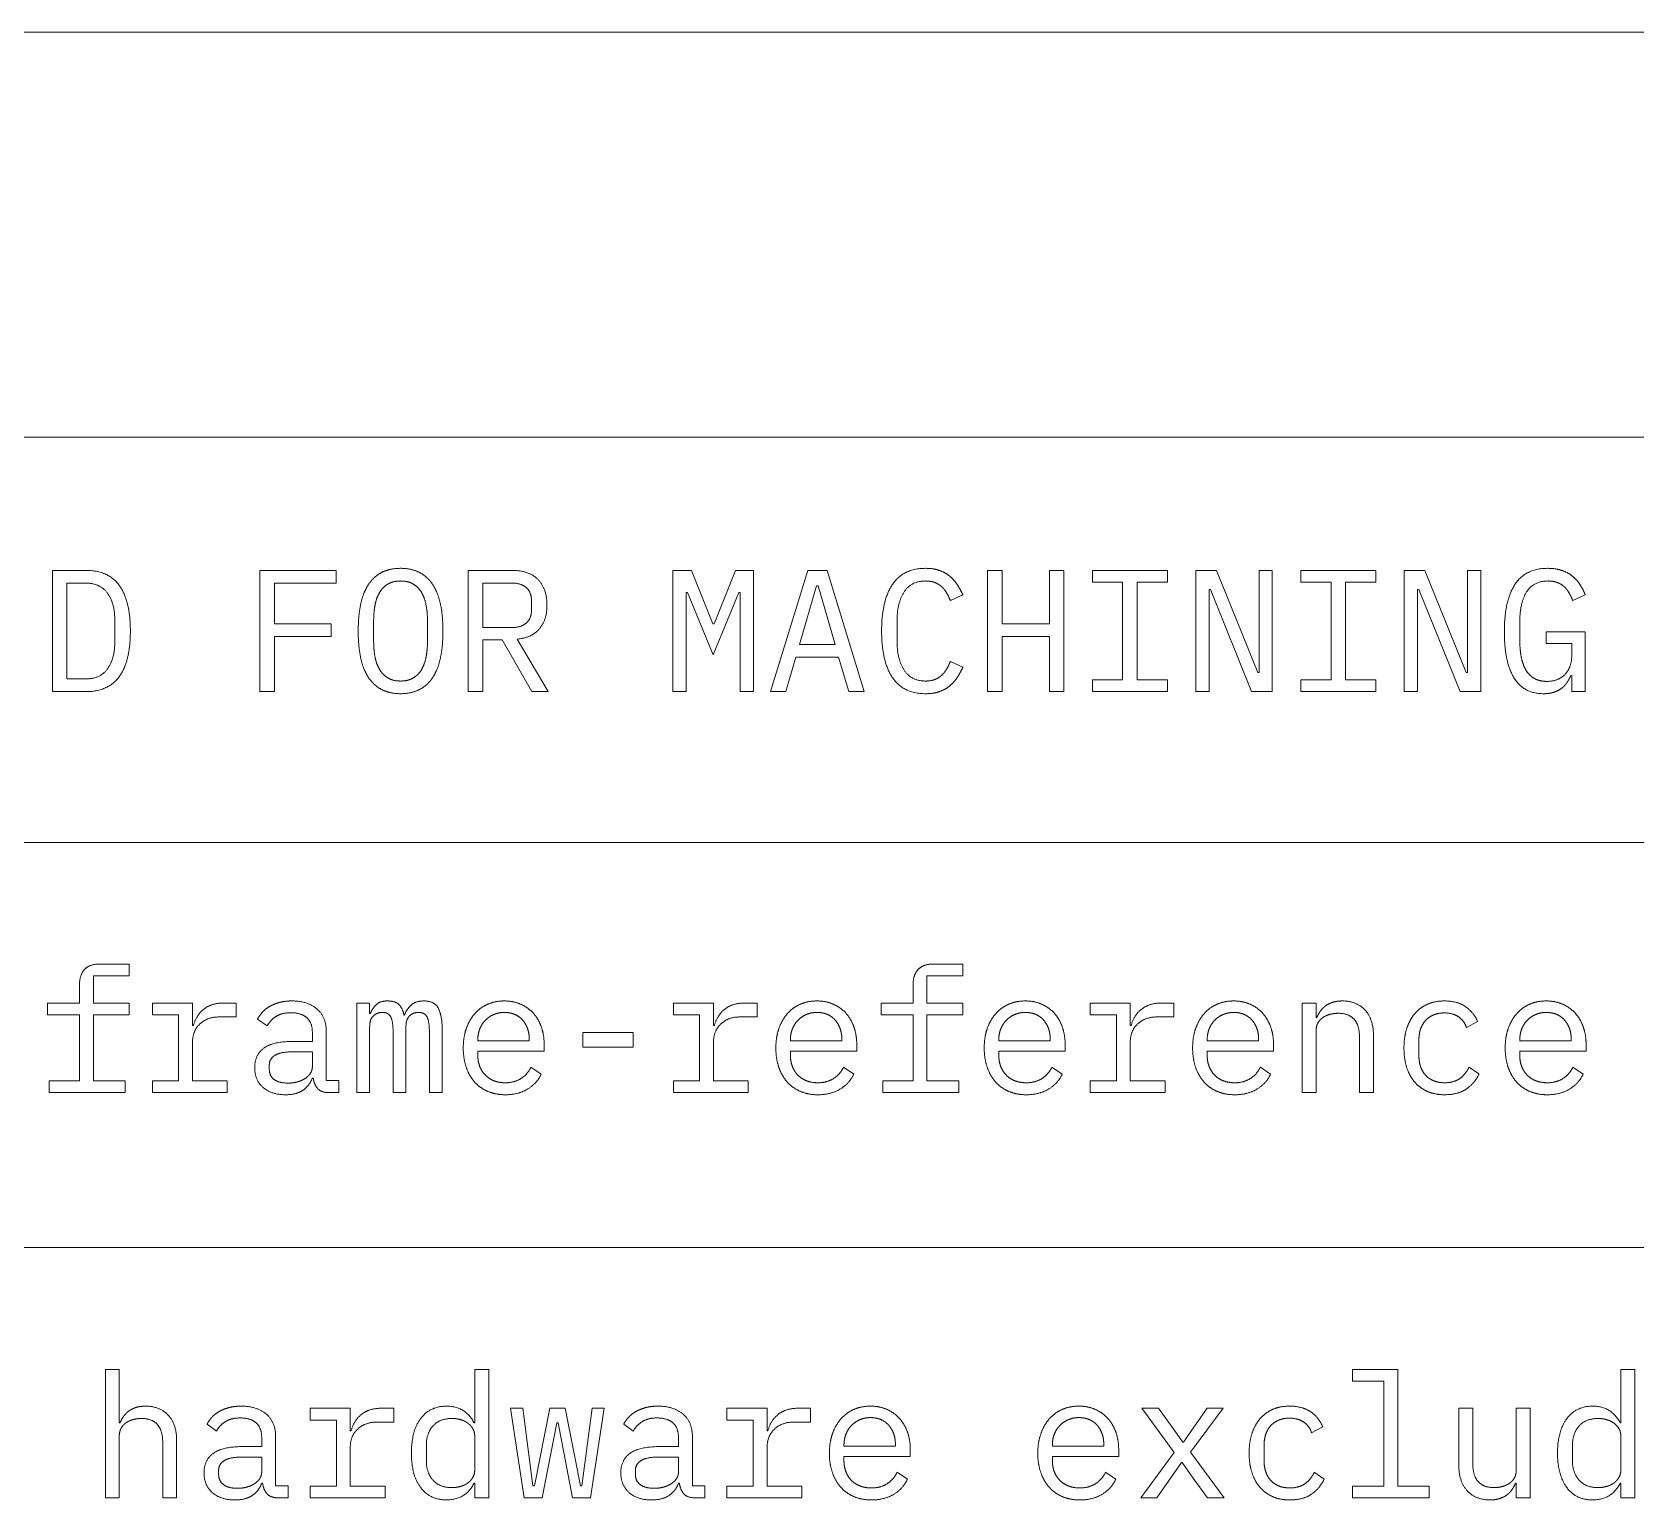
# Model space of a CAD drawing. Header units: millimetres. Extents: x 22 to 584, y 11 to 410.
# Drawn here: x 535.81 to 563.52, y 384.64 to 410 of the extents above; entities that cross this region are included whole.
import ezdxf

# ---------------------------------------------------------------- set-up
doc = ezdxf.new("R2010")
doc.units = ezdxf.units.MM
doc.layers.add('dims', color=7, linetype='Continuous', lineweight=5)

msp = doc.modelspace()

# ---------------------------------------------------------------- linework, layer by layer
at = {"layer": 'dims'}
for p, q in [((436.843, 410), (584, 410)), ((436.843, 403), (584, 403)), ((536.166, 400.7), (536.166, 398.606)), ((536.751, 400.7), (536.166, 400.7)), ((539.751, 400.7), (539.751, 398.606)), ((541.071, 400.7), (539.751, 400.7)), ((541.071, 400.481), (541.071, 400.7)), ((543.351, 400.7), (543.351, 398.606)), ((544.113, 400.7), (543.351, 400.7)), ((546.885, 400.7), (546.885, 398.606)), ((547.209, 400.7), (546.885, 400.7)), ((547.578, 399.776), (547.209, 400.7)), ((547.965, 400.7), (547.596, 399.776)), ((548.277, 400.7), (547.965, 400.7)), ((548.277, 398.606), (548.277, 400.7)), ((549.216, 400.7), (548.574, 398.606)), ((549.549, 400.7), (549.216, 400.7)), ((550.191, 398.606), (549.549, 400.7)), ((552.321, 400.7), (552.321, 398.606)), ((552.573, 400.7), (552.321, 400.7)), ((552.573, 399.776), (552.573, 400.7)), ((553.389, 400.7), (553.389, 399.776)), ((553.641, 400.7), (553.389, 400.7)), ((553.641, 398.606), (553.641, 400.7)), ((554.133, 400.7), (554.133, 400.499)), ((555.429, 400.7), (554.133, 400.7)), ((555.429, 400.499), (555.429, 400.7)), ((555.921, 400.7), (555.921, 398.606)), ((556.278, 400.7), (555.921, 400.7)), ((556.992, 398.936), (556.278, 400.7)), ((557.013, 400.7), (557.013, 398.936)), ((557.241, 400.7), (557.013, 400.7)), ((557.241, 398.606), (557.241, 400.7)), ((557.733, 400.7), (557.733, 400.499)), ((559.029, 400.7), (557.733, 400.7)), ((559.029, 400.499), (559.029, 400.7)), ((559.521, 400.7), (559.521, 398.606)), ((559.878, 400.7), (559.521, 400.7)), ((560.592, 398.936), (559.878, 400.7)), ((560.613, 400.7), (560.613, 398.936)), ((560.841, 400.7), (560.613, 400.7)), ((560.841, 398.606), (560.841, 400.7)), ((536.418, 400.481), (536.739, 400.481)), ((536.418, 398.825), (536.418, 400.481)), ((540.003, 400.481), (541.071, 400.481)), ((540.003, 399.776), (540.003, 400.481)), ((543.603, 400.481), (544.107, 400.481)), ((543.603, 399.713), (543.603, 400.481)), ((549.072, 399.422), (549.366, 400.433)), ((549.366, 400.433), (549.393, 400.433)), ((549.393, 400.433), (549.687, 399.422)), ((554.133, 400.499), (554.655, 400.499)), ((554.655, 400.499), (554.655, 398.807)), ((554.907, 400.499), (555.429, 400.499)), ((554.907, 398.807), (554.907, 400.499)), ((556.149, 400.37), (556.17, 400.37)), ((556.149, 398.606), (556.149, 400.37)), ((556.17, 400.37), (556.884, 398.606)), ((557.733, 400.499), (558.255, 400.499)), ((558.255, 400.499), (558.255, 398.807)), ((558.507, 400.499), (559.029, 400.499)), ((558.507, 398.807), (558.507, 400.499)), ((559.749, 400.37), (559.77, 400.37)), ((559.749, 398.606), (559.749, 400.37)), ((559.77, 400.37), (560.484, 398.606)), ((544.443, 400.175), (544.443, 400.019)), ((547.116, 400.319), (547.14, 400.319)), ((547.116, 399.656), (547.116, 400.319)), ((547.14, 400.319), (547.581, 399.242)), ((547.581, 399.242), (548.022, 400.319)), ((548.022, 400.319), (548.046, 400.319)), ((548.046, 400.319), (548.046, 399.656)), ((551.679, 400.178), (551.895, 400.277)), ((562.431, 400.178), (562.647, 400.277)), ((541.716, 399.482), (541.716, 399.824)), ((542.646, 399.824), (542.646, 399.482)), ((550.758, 399.482), (550.758, 399.824)), ((561.516, 399.5), (561.516, 399.824)), ((537.246, 399.815), (537.246, 399.491)), ((540.981, 399.776), (540.003, 399.776)), ((540.003, 399.557), (540.981, 399.557)), ((540.003, 398.606), (540.003, 399.557)), ((540.981, 399.557), (540.981, 399.776)), ((544.107, 399.713), (543.603, 399.713)), ((547.116, 398.606), (547.116, 399.656)), ((547.596, 399.776), (547.578, 399.776)), ((548.046, 399.656), (548.046, 398.606)), ((553.389, 399.776), (552.573, 399.776)), ((552.573, 399.557), (553.389, 399.557)), ((552.573, 398.606), (552.573, 399.557)), ((553.389, 399.557), (553.389, 398.606)), ((561.972, 399.641), (561.972, 399.44)), ((562.647, 399.641), (561.972, 399.641)), ((562.647, 398.606), (562.647, 399.641)), ((543.603, 398.606), (543.603, 399.5)), ((543.603, 399.5), (543.936, 399.5)), ((543.936, 399.5), (544.446, 398.606)), ((544.728, 398.606), (544.194, 399.512)), ((549.687, 399.422), (549.072, 399.422)), ((561.972, 399.44), (562.413, 399.44)), ((562.413, 399.44), (562.413, 399.224)), ((548.835, 398.606), (549.012, 399.203)), ((549.012, 399.203), (549.747, 399.203)), ((549.747, 399.203), (549.924, 398.606)), ((551.895, 399.029), (551.679, 399.128)), ((536.739, 398.825), (536.418, 398.825)), ((554.133, 398.807), (554.133, 398.606)), ((554.655, 398.807), (554.133, 398.807)), ((555.429, 398.807), (554.907, 398.807)), ((555.429, 398.606), (555.429, 398.807)), ((557.013, 398.936), (556.992, 398.936)), ((557.733, 398.807), (557.733, 398.606)), ((558.255, 398.807), (557.733, 398.807)), ((559.029, 398.807), (558.507, 398.807)), ((559.029, 398.606), (559.029, 398.807)), ((560.613, 398.936), (560.592, 398.936)), ((562.398, 398.885), (562.413, 398.885)), ((562.413, 398.885), (562.413, 398.606)), ((536.166, 398.606), (536.751, 398.606)), ((539.751, 398.606), (540.003, 398.606)), ((543.351, 398.606), (543.603, 398.606)), ((544.446, 398.606), (544.728, 398.606)), ((546.885, 398.606), (547.116, 398.606)), ((548.046, 398.606), (548.277, 398.606)), ((548.574, 398.606), (548.835, 398.606)), ((549.924, 398.606), (550.191, 398.606)), ((552.321, 398.606), (552.573, 398.606)), ((553.389, 398.606), (553.641, 398.606)), ((554.133, 398.606), (555.429, 398.606)), ((555.921, 398.606), (556.149, 398.606)), ((556.884, 398.606), (557.241, 398.606)), ((557.733, 398.606), (559.029, 398.606)), ((559.521, 398.606), (559.749, 398.606)), ((560.484, 398.606), (560.841, 398.606)), ((562.413, 398.606), (562.647, 398.606)), ((436.843, 396), (584, 396)), ((537.495, 393.898), (536.976, 393.898)), ((537.495, 393.694), (537.495, 393.898)), ((551.895, 393.898), (551.376, 393.898)), ((551.895, 393.694), (551.895, 393.898)), ((536.634, 393.544), (536.634, 393.226)), ((536.874, 393.694), (537.495, 393.694)), ((536.874, 393.226), (536.874, 393.694)), ((551.034, 393.544), (551.034, 393.226)), ((551.274, 393.694), (551.895, 393.694)), ((551.274, 393.226), (551.274, 393.694)), ((536.082, 393.226), (536.082, 393.022)), ((536.634, 393.226), (536.082, 393.226)), ((537.495, 393.226), (536.874, 393.226)), ((537.495, 393.022), (537.495, 393.226)), ((537.894, 393.226), (537.894, 393.022)), ((538.587, 393.226), (537.894, 393.226)), ((538.587, 392.836), (538.587, 393.226)), ((539.34, 393.226), (539.124, 393.226)), ((539.34, 392.986), (539.34, 393.226)), ((541.425, 393.226), (541.425, 391.678)), ((541.647, 393.226), (541.425, 393.226)), ((541.647, 393.046), (541.647, 393.226)), ((546.894, 393.226), (546.894, 393.022)), ((547.587, 393.226), (546.894, 393.226)), ((547.587, 392.836), (547.587, 393.226)), ((548.34, 393.226), (548.124, 393.226)), ((548.34, 392.986), (548.34, 393.226)), ((550.482, 393.226), (550.482, 393.022)), ((551.034, 393.226), (550.482, 393.226)), ((551.895, 393.226), (551.274, 393.226)), ((551.895, 393.022), (551.895, 393.226)), ((554.094, 393.226), (554.094, 393.022)), ((554.787, 393.226), (554.094, 393.226)), ((554.787, 392.836), (554.787, 393.226)), ((555.54, 393.226), (555.324, 393.226)), ((555.54, 392.986), (555.54, 393.226)), ((557.757, 393.226), (557.757, 391.678)), ((557.997, 393.226), (557.757, 393.226)), ((557.997, 392.974), (557.997, 393.226)), ((536.082, 393.022), (536.634, 393.022)), ((536.634, 393.022), (536.634, 391.882)), ((536.874, 393.022), (537.495, 393.022)), ((536.874, 391.882), (536.874, 393.022)), ((537.894, 393.022), (538.347, 393.022)), ((538.347, 393.022), (538.347, 391.882)), ((539.049, 392.986), (539.34, 392.986)), ((539.712, 392.95), (539.874, 392.83)), ((541.659, 393.046), (541.647, 393.046)), ((542.247, 393.019), (542.238, 393.019)), ((546.894, 393.022), (547.347, 393.022)), ((547.347, 393.022), (547.347, 391.882)), ((548.049, 392.986), (548.34, 392.986)), ((550.482, 393.022), (551.034, 393.022)), ((551.034, 393.022), (551.034, 391.882)), ((551.274, 393.022), (551.895, 393.022)), ((551.274, 391.882), (551.274, 393.022)), ((554.094, 393.022), (554.547, 393.022)), ((554.547, 393.022), (554.547, 391.882)), ((555.249, 392.986), (555.54, 392.986)), ((558.009, 392.974), (557.997, 392.974)), ((560.595, 392.803), (560.787, 392.905)), ((538.602, 392.836), (538.587, 392.836)), ((540.657, 392.716), (540.657, 392.563)), ((540.897, 391.888), (540.897, 392.74)), ((541.647, 391.678), (541.647, 392.815)), ((542.052, 392.713), (542.052, 391.678)), ((542.274, 391.678), (542.274, 392.815)), ((542.679, 392.713), (542.679, 391.678)), ((542.901, 391.678), (542.901, 392.752)), ((545.328, 392.716), (545.328, 392.464)), ((546.198, 392.716), (545.328, 392.716)), ((546.198, 392.464), (546.198, 392.716)), ((547.602, 392.836), (547.587, 392.836)), ((554.802, 392.836), (554.787, 392.836)), ((557.997, 391.678), (557.997, 392.752)), ((558.747, 392.629), (558.747, 391.678)), ((558.987, 391.678), (558.987, 392.671)), ((538.587, 391.882), (538.587, 392.551)), ((540.657, 392.563), (540.327, 392.563)), ((540.327, 392.383), (540.657, 392.383)), ((540.657, 392.383), (540.657, 392.128)), ((543.516, 392.572), (543.516, 392.593)), ((544.404, 392.572), (543.516, 392.572)), ((543.516, 392.392), (544.662, 392.392)), ((543.516, 392.32), (543.516, 392.392)), ((544.404, 392.605), (544.404, 392.572)), ((544.662, 392.392), (544.662, 392.506)), ((545.328, 392.464), (546.198, 392.464)), ((547.587, 391.882), (547.587, 392.551)), ((548.916, 392.572), (548.916, 392.593)), ((549.804, 392.572), (548.916, 392.572)), ((548.916, 392.392), (550.062, 392.392)), ((548.916, 392.32), (548.916, 392.392)), ((549.804, 392.605), (549.804, 392.572)), ((550.062, 392.392), (550.062, 392.506)), ((552.516, 392.572), (552.516, 392.593)), ((553.404, 392.572), (552.516, 392.572)), ((552.516, 392.392), (553.662, 392.392)), ((552.516, 392.32), (552.516, 392.392)), ((553.404, 392.605), (553.404, 392.572)), ((553.662, 392.392), (553.662, 392.506)), ((554.787, 391.882), (554.787, 392.551)), ((556.116, 392.572), (556.116, 392.593)), ((557.004, 392.572), (556.116, 392.572)), ((556.116, 392.392), (557.262, 392.392)), ((556.116, 392.32), (556.116, 392.392)), ((557.004, 392.605), (557.004, 392.572)), ((557.262, 392.392), (557.262, 392.506)), ((559.773, 392.32), (559.773, 392.584)), ((561.516, 392.572), (561.516, 392.593)), ((562.404, 392.572), (561.516, 392.572)), ((561.516, 392.392), (562.662, 392.392)), ((561.516, 392.32), (561.516, 392.392)), ((562.404, 392.605), (562.404, 392.572)), ((562.662, 392.392), (562.662, 392.506)), ((539.913, 392.086), (539.913, 392.149)), ((544.611, 391.999), (544.434, 392.119)), ((550.011, 391.999), (549.834, 392.119)), ((553.611, 391.999), (553.434, 392.119)), ((557.211, 391.999), (557.034, 392.119)), ((560.811, 392.002), (560.64, 392.119)), ((562.611, 391.999), (562.434, 392.119)), ((536.112, 391.882), (536.112, 391.678)), ((536.634, 391.882), (536.112, 391.882)), ((537.426, 391.882), (536.874, 391.882)), ((537.426, 391.678), (537.426, 391.882)), ((537.894, 391.882), (537.894, 391.678)), ((538.347, 391.882), (537.894, 391.882)), ((539.187, 391.882), (538.587, 391.882)), ((539.187, 391.678), (539.187, 391.882)), ((540.657, 391.93), (540.672, 391.93)), ((541.113, 391.888), (540.897, 391.888)), ((541.113, 391.678), (541.113, 391.888)), ((546.894, 391.882), (546.894, 391.678)), ((547.347, 391.882), (546.894, 391.882)), ((548.187, 391.882), (547.587, 391.882)), ((548.187, 391.678), (548.187, 391.882)), ((550.512, 391.882), (550.512, 391.678)), ((551.034, 391.882), (550.512, 391.882)), ((551.826, 391.882), (551.274, 391.882)), ((551.826, 391.678), (551.826, 391.882)), ((554.094, 391.882), (554.094, 391.678)), ((554.547, 391.882), (554.094, 391.882)), ((555.387, 391.882), (554.787, 391.882)), ((555.387, 391.678), (555.387, 391.882)), ((536.112, 391.678), (537.426, 391.678)), ((537.894, 391.678), (539.187, 391.678)), ((540.948, 391.678), (541.113, 391.678)), ((541.425, 391.678), (541.647, 391.678)), ((542.052, 391.678), (542.274, 391.678)), ((542.679, 391.678), (542.901, 391.678)), ((546.894, 391.678), (548.187, 391.678)), ((550.512, 391.678), (551.826, 391.678)), ((554.094, 391.678), (555.387, 391.678)), ((557.757, 391.678), (557.997, 391.678)), ((558.747, 391.678), (558.987, 391.678)), ((436.843, 389), (584, 389)), ((537.082, 386.898), (537.082, 384.678)), ((537.322, 386.898), (537.082, 386.898)), ((537.322, 385.974), (537.322, 386.898)), ((543.463, 386.898), (543.463, 385.974)), ((543.703, 386.898), (543.463, 386.898)), ((543.703, 384.678), (543.703, 386.898)), ((558.628, 386.898), (558.628, 386.694)), ((559.408, 386.898), (558.628, 386.898)), ((559.408, 384.882), (559.408, 386.898)), ((563.263, 386.898), (563.263, 385.974)), ((563.503, 386.898), (563.263, 386.898)), ((563.503, 384.678), (563.503, 386.898)), ((558.628, 386.694), (559.168, 386.694)), ((559.168, 386.694), (559.168, 384.882)), ((537.334, 385.974), (537.322, 385.974)), ((540.619, 386.226), (540.619, 386.022)), ((541.312, 386.226), (540.619, 386.226)), ((540.619, 386.022), (541.072, 386.022)), ((541.072, 386.022), (541.072, 384.882)), ((541.312, 385.836), (541.312, 386.226)), ((541.774, 385.986), (542.065, 385.986)), ((542.065, 386.226), (541.849, 386.226)), ((542.065, 385.986), (542.065, 386.226)), ((543.463, 385.974), (543.451, 385.974)), ((544.078, 386.226), (544.315, 384.678)), ((544.291, 386.226), (544.078, 386.226)), ((544.468, 384.888), (544.291, 386.226)), ((544.759, 386.226), (544.495, 384.888)), ((544.627, 384.678), (544.879, 385.974)), ((545.023, 386.226), (544.759, 386.226)), ((544.879, 385.974), (544.903, 385.974)), ((544.903, 385.974), (545.149, 384.678)), ((545.287, 384.888), (545.023, 386.226)), ((545.491, 386.226), (545.314, 384.888)), ((545.461, 384.678), (545.698, 386.226)), ((545.698, 386.226), (545.491, 386.226)), ((547.819, 386.226), (547.819, 386.022)), ((548.512, 386.226), (547.819, 386.226)), ((547.819, 386.022), (548.272, 386.022)), ((548.272, 386.022), (548.272, 384.882)), ((548.512, 385.836), (548.512, 386.226)), ((548.974, 385.986), (549.265, 385.986)), ((549.265, 386.226), (549.049, 386.226)), ((549.265, 385.986), (549.265, 386.226)), ((554.986, 386.226), (555.547, 385.464)), ((555.274, 386.226), (554.986, 386.226)), ((555.508, 385.899), (555.274, 386.226)), ((555.826, 385.467), (556.393, 386.226)), ((556.117, 386.226), (555.886, 385.899)), ((556.393, 386.226), (556.117, 386.226)), ((560.464, 386.226), (560.464, 385.233)), ((560.704, 386.226), (560.464, 386.226)), ((560.704, 385.275), (560.704, 386.226)), ((561.454, 386.226), (561.454, 385.152)), ((561.694, 386.226), (561.454, 386.226)), ((561.694, 384.678), (561.694, 386.226)), ((563.263, 385.974), (563.251, 385.974)), ((537.322, 384.678), (537.322, 385.752)), ((538.837, 385.95), (538.999, 385.83)), ((539.782, 385.716), (539.782, 385.563)), ((540.022, 384.888), (540.022, 385.74)), ((541.327, 385.836), (541.312, 385.836)), ((543.463, 385.731), (543.463, 385.173)), ((546.037, 385.95), (546.199, 385.83)), ((546.982, 385.716), (546.982, 385.563)), ((547.222, 384.888), (547.222, 385.74)), ((548.527, 385.836), (548.512, 385.836)), ((555.694, 385.641), (555.508, 385.899)), ((555.886, 385.899), (555.706, 385.641)), ((557.92, 385.803), (558.112, 385.905)), ((563.263, 385.731), (563.263, 385.173)), ((538.072, 385.629), (538.072, 384.678)), ((538.312, 384.678), (538.312, 385.671)), ((539.782, 385.563), (539.452, 385.563)), ((541.312, 384.882), (541.312, 385.551)), ((542.626, 385.32), (542.626, 385.584)), ((546.982, 385.563), (546.652, 385.563)), ((548.512, 384.882), (548.512, 385.551)), ((549.841, 385.572), (549.841, 385.593)), ((550.729, 385.572), (549.841, 385.572)), ((550.729, 385.605), (550.729, 385.572)), ((550.987, 385.392), (550.987, 385.506)), ((553.441, 385.572), (553.441, 385.593)), ((554.329, 385.572), (553.441, 385.572)), ((554.329, 385.605), (554.329, 385.572)), ((554.587, 385.392), (554.587, 385.506)), ((555.547, 385.464), (554.971, 384.678)), ((555.706, 385.641), (555.694, 385.641)), ((556.408, 384.678), (555.826, 385.467)), ((557.098, 385.32), (557.098, 385.584)), ((562.426, 385.32), (562.426, 385.584)), ((539.038, 385.086), (539.038, 385.149)), ((539.452, 385.383), (539.782, 385.383)), ((539.782, 385.383), (539.782, 385.128)), ((546.238, 385.086), (546.238, 385.149)), ((546.652, 385.383), (546.982, 385.383)), ((546.982, 385.383), (546.982, 385.128)), ((549.841, 385.392), (550.987, 385.392)), ((549.841, 385.32), (549.841, 385.392)), ((553.441, 385.392), (554.587, 385.392)), ((553.441, 385.32), (553.441, 385.392)), ((555.499, 385.041), (555.67, 385.287)), ((555.67, 385.287), (555.682, 385.287)), ((555.682, 385.287), (555.859, 385.041)), ((539.782, 384.93), (539.797, 384.93)), ((540.238, 384.888), (540.022, 384.888)), ((540.238, 384.678), (540.238, 384.888)), ((540.619, 384.882), (540.619, 384.678)), ((541.072, 384.882), (540.619, 384.882)), ((541.912, 384.882), (541.312, 384.882)), ((541.912, 384.678), (541.912, 384.882)), ((543.451, 384.93), (543.463, 384.93)), ((543.463, 384.93), (543.463, 384.678)), ((544.495, 384.888), (544.468, 384.888)), ((545.314, 384.888), (545.287, 384.888)), ((546.982, 384.93), (546.997, 384.93)), ((547.438, 384.888), (547.222, 384.888)), ((547.438, 384.678), (547.438, 384.888)), ((547.819, 384.882), (547.819, 384.678)), ((548.272, 384.882), (547.819, 384.882)), ((549.112, 384.882), (548.512, 384.882)), ((549.112, 384.678), (549.112, 384.882)), ((550.936, 384.999), (550.759, 385.119)), ((554.536, 384.999), (554.359, 385.119)), ((555.247, 384.678), (555.499, 385.041)), ((555.859, 385.041), (556.12, 384.678)), ((558.136, 385.002), (557.965, 385.119)), ((558.628, 384.882), (558.628, 384.678)), ((559.168, 384.882), (558.628, 384.882)), ((559.948, 384.882), (559.408, 384.882)), ((559.948, 384.678), (559.948, 384.882)), ((561.442, 384.93), (561.454, 384.93)), ((561.454, 384.93), (561.454, 384.678)), ((563.251, 384.93), (563.263, 384.93)), ((563.263, 384.93), (563.263, 384.678)), ((537.082, 384.678), (537.322, 384.678)), ((538.072, 384.678), (538.312, 384.678)), ((540.073, 384.678), (540.238, 384.678)), ((540.619, 384.678), (541.912, 384.678)), ((543.463, 384.678), (543.703, 384.678)), ((544.315, 384.678), (544.627, 384.678)), ((545.149, 384.678), (545.461, 384.678)), ((547.273, 384.678), (547.438, 384.678)), ((547.819, 384.678), (549.112, 384.678)), ((554.971, 384.678), (555.247, 384.678)), ((556.12, 384.678), (556.408, 384.678)), ((558.628, 384.678), (559.948, 384.678)), ((561.454, 384.678), (561.694, 384.678)), ((563.263, 384.678), (563.503, 384.678))]:
    msp.add_line(p, q, dxfattribs=at)
for points in [[(536.751, 400.7), (537.135, 400.7), (537.324, 400.436)], [(541.623, 400.451), (541.713, 400.589), (541.851, 400.663)], [(541.851, 400.663), (541.989, 400.736), (542.181, 400.736)], [(542.181, 400.736), (542.373, 400.736), (542.511, 400.663)], [(542.511, 400.663), (542.649, 400.589), (542.739, 400.451)], [(544.113, 400.7), (544.404, 400.7), (544.557, 400.541)], [(550.678, 400.457), (550.866, 400.736), (551.25, 400.736)], [(551.25, 400.736), (551.394, 400.736), (551.499, 400.697)], [(551.499, 400.697), (551.604, 400.658), (551.679, 400.592)], [(561.432, 400.457), (561.615, 400.736), (561.996, 400.736)], [(561.996, 400.736), (562.143, 400.736), (562.251, 400.697)], [(562.251, 400.697), (562.359, 400.658), (562.435, 400.592)], [(537.118, 400.307), (536.991, 400.481), (536.739, 400.481)], [(537.324, 400.436), (537.513, 400.172), (537.513, 399.653)], [(541.491, 400.111), (541.533, 400.313), (541.623, 400.451)], [(541.968, 400.468), (541.881, 400.418), (541.824, 400.328)], [(542.181, 400.517), (542.055, 400.517), (541.968, 400.468)], [(542.394, 400.468), (542.307, 400.517), (542.181, 400.517)], [(542.538, 400.328), (542.481, 400.418), (542.394, 400.468)], [(542.739, 400.451), (542.829, 400.313), (542.871, 400.111)], [(544.354, 400.401), (544.266, 400.481), (544.107, 400.481)], [(544.443, 400.175), (544.443, 400.322), (544.354, 400.401)], [(544.557, 400.541), (544.71, 400.382), (544.71, 400.097)], [(550.491, 399.653), (550.491, 400.178), (550.678, 400.457)], [(551.25, 400.517), (551.001, 400.517), (550.879, 400.328)], [(551.413, 400.49), (551.346, 400.517), (551.25, 400.517)], [(551.53, 400.417), (551.481, 400.463), (551.413, 400.49)], [(551.616, 400.309), (551.58, 400.37), (551.53, 400.417)], [(551.679, 400.592), (551.754, 400.526), (551.805, 400.444)], [(551.805, 400.444), (551.856, 400.361), (551.895, 400.277)], [(561.249, 399.638), (561.249, 400.178), (561.432, 400.457)], [(562.005, 400.517), (561.753, 400.517), (561.634, 400.328)], [(562.167, 400.49), (562.098, 400.517), (562.005, 400.517)], [(562.285, 400.417), (562.236, 400.463), (562.167, 400.49)], [(562.369, 400.309), (562.335, 400.37), (562.285, 400.417)], [(562.435, 400.592), (562.512, 400.526), (562.563, 400.444)], [(562.563, 400.444), (562.614, 400.361), (562.647, 400.277)], [(537.246, 399.815), (537.246, 400.133), (537.118, 400.307)], [(541.449, 399.653), (541.449, 399.908), (541.491, 400.111)], [(541.741, 400.109), (541.716, 399.98), (541.716, 399.824)], [(541.824, 400.328), (541.767, 400.238), (541.741, 400.109)], [(542.62, 400.109), (542.595, 400.238), (542.538, 400.328)], [(542.646, 399.824), (542.646, 399.98), (542.62, 400.109)], [(542.871, 400.111), (542.913, 399.908), (542.913, 399.653)], [(544.71, 400.097), (544.71, 399.842), (544.578, 399.689)], [(550.879, 400.328), (550.758, 400.139), (550.758, 399.824)], [(551.679, 400.178), (551.652, 400.247), (551.616, 400.309)], [(561.634, 400.328), (561.516, 400.139), (561.516, 399.824)], [(562.431, 400.178), (562.404, 400.247), (562.369, 400.309)], [(544.354, 399.793), (544.443, 399.872), (544.443, 400.019)], [(537.513, 399.653), (537.513, 399.134), (537.324, 398.87)], [(541.491, 399.194), (541.449, 399.395), (541.449, 399.653)], [(542.913, 399.653), (542.913, 399.395), (542.871, 399.194)], [(544.107, 399.713), (544.266, 399.713), (544.354, 399.793)], [(544.578, 399.689), (544.446, 399.536), (544.194, 399.512)], [(550.678, 398.849), (550.491, 399.128), (550.491, 399.653)], [(561.415, 398.846), (561.249, 399.122), (561.249, 399.638)], [(537.118, 398.999), (537.246, 399.173), (537.246, 399.491)], [(541.716, 399.482), (541.716, 399.323), (541.741, 399.196)], [(542.62, 399.196), (542.646, 399.323), (542.646, 399.482)], [(550.758, 399.482), (550.758, 399.167), (550.879, 398.978)], [(561.516, 399.5), (561.516, 399.341), (561.54, 399.211)], [(536.739, 398.825), (536.991, 398.825), (537.118, 398.999)], [(541.623, 398.855), (541.533, 398.993), (541.491, 399.194)], [(541.741, 399.196), (541.767, 399.068), (541.824, 398.978)], [(542.538, 398.978), (542.595, 399.068), (542.62, 399.196)], [(542.871, 399.194), (542.829, 398.993), (542.739, 398.855)], [(551.53, 398.89), (551.58, 398.936), (551.616, 398.998)], [(551.616, 398.998), (551.652, 399.059), (551.679, 399.128)], [(551.895, 399.029), (551.856, 398.942), (551.805, 398.861)], [(561.54, 399.211), (561.564, 399.08), (561.619, 398.984)], [(562.299, 398.906), (562.413, 399.029), (562.413, 399.224)], [(537.324, 398.87), (537.135, 398.606), (536.751, 398.606)], [(541.851, 398.644), (541.713, 398.717), (541.623, 398.855)], [(541.824, 398.978), (541.881, 398.888), (541.968, 398.839)], [(541.968, 398.839), (542.055, 398.789), (542.181, 398.789)], [(542.181, 398.789), (542.307, 398.789), (542.394, 398.839)], [(542.394, 398.839), (542.481, 398.888), (542.538, 398.978)], [(542.739, 398.855), (542.649, 398.717), (542.511, 398.644)], [(551.25, 398.57), (550.866, 398.57), (550.678, 398.849)], [(550.879, 398.978), (551.001, 398.789), (551.25, 398.789)], [(551.25, 398.789), (551.346, 398.789), (551.413, 398.816)], [(551.413, 398.816), (551.481, 398.843), (551.53, 398.89)], [(551.679, 398.714), (551.604, 398.648), (551.499, 398.609)], [(551.805, 398.861), (551.754, 398.78), (551.679, 398.714)], [(561.924, 398.57), (561.582, 398.57), (561.415, 398.846)], [(561.619, 398.984), (561.675, 398.888), (561.763, 398.836)], [(561.763, 398.836), (561.852, 398.783), (561.981, 398.783)], [(561.981, 398.783), (562.185, 398.783), (562.299, 398.906)], [(562.335, 398.768), (562.299, 398.711), (562.243, 398.668)], [(562.398, 398.885), (562.371, 398.825), (562.335, 398.768)], [(542.181, 398.57), (541.989, 398.57), (541.851, 398.644)], [(542.511, 398.644), (542.373, 398.57), (542.181, 398.57)], [(551.499, 398.609), (551.394, 398.57), (551.25, 398.57)], [(562.11, 398.597), (562.032, 398.57), (561.924, 398.57)], [(562.243, 398.668), (562.188, 398.624), (562.11, 398.597)], [(536.634, 393.544), (536.634, 393.7), (536.716, 393.799)], [(536.716, 393.799), (536.799, 393.898), (536.976, 393.898)], [(551.034, 393.544), (551.034, 393.7), (551.116, 393.799)], [(551.116, 393.799), (551.199, 393.898), (551.376, 393.898)], [(538.784, 393.122), (538.917, 393.226), (539.124, 393.226)], [(539.793, 393.067), (539.844, 393.124), (539.919, 393.167)], [(539.919, 393.167), (539.994, 393.211), (540.09, 393.236)], [(540.09, 393.236), (540.186, 393.262), (540.303, 393.262)], [(540.303, 393.262), (540.576, 393.262), (540.736, 393.124)], [(541.659, 393.046), (541.695, 393.136), (541.761, 393.199)], [(541.761, 393.199), (541.827, 393.262), (541.956, 393.262)], [(541.956, 393.262), (542.091, 393.262), (542.157, 393.195)], [(542.157, 393.195), (542.223, 393.127), (542.238, 393.019)], [(542.247, 393.019), (542.289, 393.124), (542.367, 393.193)], [(542.367, 393.193), (542.445, 393.262), (542.583, 393.262)], [(542.583, 393.262), (542.772, 393.262), (542.836, 393.13)], [(543.462, 393.041), (543.555, 393.148), (543.685, 393.205)], [(543.685, 393.205), (543.816, 393.262), (543.975, 393.262)], [(543.975, 393.262), (544.131, 393.262), (544.258, 393.205)], [(544.258, 393.205), (544.386, 393.148), (544.476, 393.048)], [(547.784, 393.122), (547.917, 393.226), (548.124, 393.226)], [(548.862, 393.041), (548.955, 393.148), (549.085, 393.205)], [(549.085, 393.205), (549.216, 393.262), (549.375, 393.262)], [(549.375, 393.262), (549.531, 393.262), (549.658, 393.205)], [(549.658, 393.205), (549.786, 393.148), (549.876, 393.048)], [(552.462, 393.041), (552.555, 393.148), (552.685, 393.205)], [(552.685, 393.205), (552.816, 393.262), (552.975, 393.262)], [(552.975, 393.262), (553.131, 393.262), (553.258, 393.205)], [(553.258, 393.205), (553.386, 393.148), (553.476, 393.048)], [(554.984, 393.122), (555.117, 393.226), (555.324, 393.226)], [(556.062, 393.041), (556.155, 393.148), (556.285, 393.205)], [(556.285, 393.205), (556.416, 393.262), (556.575, 393.262)], [(556.575, 393.262), (556.731, 393.262), (556.858, 393.205)], [(556.858, 393.205), (556.986, 393.148), (557.076, 393.048)], [(558.069, 393.083), (558.105, 393.136), (558.157, 393.175)], [(558.157, 393.175), (558.21, 393.214), (558.282, 393.238)], [(558.282, 393.238), (558.354, 393.262), (558.45, 393.262)], [(558.45, 393.262), (558.693, 393.262), (558.84, 393.108)], [(559.701, 393.041), (559.791, 393.148), (559.92, 393.205)], [(559.92, 393.205), (560.049, 393.262), (560.214, 393.262)], [(560.214, 393.262), (560.439, 393.262), (560.58, 393.163)], [(561.462, 393.041), (561.555, 393.148), (561.685, 393.205)], [(561.685, 393.205), (561.816, 393.262), (561.975, 393.262)], [(561.975, 393.262), (562.131, 393.262), (562.258, 393.205)], [(562.258, 393.205), (562.386, 393.148), (562.476, 393.048)], [(538.602, 392.836), (538.65, 393.019), (538.784, 393.122)], [(539.049, 392.986), (538.842, 392.986), (538.715, 392.866)], [(539.712, 392.95), (539.742, 393.01), (539.793, 393.067)], [(540.033, 392.996), (539.934, 392.935), (539.874, 392.83)], [(540.288, 393.058), (540.132, 393.058), (540.033, 392.996)], [(540.561, 392.973), (540.465, 393.058), (540.288, 393.058)], [(540.657, 392.716), (540.657, 392.887), (540.561, 392.973)], [(540.736, 393.124), (540.897, 392.986), (540.897, 392.74)], [(541.709, 393.002), (541.647, 392.941), (541.647, 392.815)], [(541.866, 393.064), (541.77, 393.064), (541.709, 393.002)], [(542.011, 392.987), (541.971, 393.064), (541.866, 393.064)], [(542.052, 392.713), (542.052, 392.911), (542.011, 392.987)], [(542.334, 393.002), (542.274, 392.941), (542.274, 392.815)], [(542.49, 393.064), (542.394, 393.064), (542.334, 393.002)], [(542.638, 392.987), (542.598, 393.064), (542.49, 393.064)], [(542.679, 392.713), (542.679, 392.911), (542.638, 392.987)], [(542.836, 393.13), (542.901, 392.998), (542.901, 392.752)], [(543.316, 392.785), (543.369, 392.935), (543.462, 393.041)], [(543.646, 392.929), (543.585, 392.866), (543.55, 392.78)], [(543.792, 393.028), (543.708, 392.992), (543.646, 392.929)], [(543.975, 393.064), (543.876, 393.064), (543.792, 393.028)], [(544.15, 393.031), (544.071, 393.064), (543.975, 393.064)], [(544.285, 392.936), (544.23, 392.998), (544.15, 393.031)], [(544.372, 392.791), (544.341, 392.875), (544.285, 392.936)], [(544.476, 393.048), (544.566, 392.947), (544.614, 392.809)], [(547.602, 392.836), (547.65, 393.019), (547.784, 393.122)], [(548.049, 392.986), (547.842, 392.986), (547.715, 392.866)], [(548.716, 392.785), (548.769, 392.935), (548.862, 393.041)], [(549.046, 392.929), (548.985, 392.866), (548.95, 392.78)], [(549.192, 393.028), (549.108, 392.992), (549.046, 392.929)], [(549.375, 393.064), (549.276, 393.064), (549.192, 393.028)], [(549.55, 393.031), (549.471, 393.064), (549.375, 393.064)], [(549.685, 392.936), (549.63, 392.998), (549.55, 393.031)], [(549.772, 392.791), (549.741, 392.875), (549.685, 392.936)], [(549.876, 393.048), (549.966, 392.947), (550.014, 392.809)], [(552.316, 392.785), (552.369, 392.935), (552.462, 393.041)], [(552.646, 392.929), (552.585, 392.866), (552.55, 392.78)], [(552.792, 393.028), (552.708, 392.992), (552.646, 392.929)], [(552.975, 393.064), (552.876, 393.064), (552.792, 393.028)], [(553.15, 393.031), (553.071, 393.064), (552.975, 393.064)], [(553.285, 392.936), (553.23, 392.998), (553.15, 393.031)], [(553.372, 392.791), (553.341, 392.875), (553.285, 392.936)], [(553.476, 393.048), (553.566, 392.947), (553.614, 392.809)], [(554.802, 392.836), (554.85, 393.019), (554.984, 393.122)], [(555.249, 392.986), (555.042, 392.986), (554.915, 392.866)], [(555.916, 392.785), (555.969, 392.935), (556.062, 393.041)], [(556.246, 392.929), (556.185, 392.866), (556.15, 392.78)], [(556.392, 393.028), (556.308, 392.992), (556.246, 392.929)], [(556.575, 393.064), (556.476, 393.064), (556.392, 393.028)], [(556.75, 393.031), (556.671, 393.064), (556.575, 393.064)], [(556.885, 392.936), (556.83, 392.998), (556.75, 393.031)], [(556.972, 392.791), (556.941, 392.875), (556.885, 392.936)], [(557.076, 393.048), (557.166, 392.947), (557.214, 392.809)], [(558.009, 392.974), (558.033, 393.031), (558.069, 393.083)], [(558.117, 392.977), (558.063, 392.941), (558.03, 392.884)], [(558.24, 393.031), (558.171, 393.013), (558.117, 392.977)], [(558.381, 393.049), (558.309, 393.049), (558.24, 393.031)], [(558.654, 392.945), (558.561, 393.049), (558.381, 393.049)], [(558.747, 392.629), (558.747, 392.842), (558.654, 392.945)], [(558.84, 393.108), (558.987, 392.953), (558.987, 392.671)], [(559.563, 392.785), (559.611, 392.935), (559.701, 393.041)], [(559.887, 392.923), (559.83, 392.86), (559.801, 392.773)], [(560.026, 393.02), (559.944, 392.986), (559.887, 392.923)], [(560.214, 393.055), (560.109, 393.055), (560.026, 393.02)], [(560.455, 392.989), (560.358, 393.055), (560.214, 393.055)], [(560.595, 392.803), (560.553, 392.923), (560.455, 392.989)], [(560.58, 393.163), (560.721, 393.064), (560.787, 392.905)], [(561.316, 392.785), (561.369, 392.935), (561.462, 393.041)], [(561.646, 392.929), (561.585, 392.866), (561.55, 392.78)], [(561.792, 393.028), (561.708, 392.992), (561.646, 392.929)], [(561.975, 393.064), (561.876, 393.064), (561.792, 393.028)], [(562.15, 393.031), (562.071, 393.064), (561.975, 393.064)], [(562.285, 392.936), (562.23, 392.998), (562.15, 393.031)], [(562.372, 392.791), (562.341, 392.875), (562.285, 392.936)], [(562.476, 393.048), (562.566, 392.947), (562.614, 392.809)], [(538.715, 392.866), (538.587, 392.746), (538.587, 392.551)], [(543.264, 392.449), (543.264, 392.635), (543.316, 392.785)], [(543.55, 392.78), (543.516, 392.695), (543.516, 392.593)], [(544.404, 392.605), (544.404, 392.707), (544.372, 392.791)], [(544.614, 392.809), (544.662, 392.671), (544.662, 392.506)], [(547.715, 392.866), (547.587, 392.746), (547.587, 392.551)], [(548.664, 392.449), (548.664, 392.635), (548.716, 392.785)], [(548.95, 392.78), (548.916, 392.695), (548.916, 392.593)], [(549.804, 392.605), (549.804, 392.707), (549.772, 392.791)], [(550.014, 392.809), (550.062, 392.671), (550.062, 392.506)], [(552.264, 392.449), (552.264, 392.635), (552.316, 392.785)], [(552.55, 392.78), (552.516, 392.695), (552.516, 392.593)], [(553.404, 392.605), (553.404, 392.707), (553.372, 392.791)], [(553.614, 392.809), (553.662, 392.671), (553.662, 392.506)], [(554.915, 392.866), (554.787, 392.746), (554.787, 392.551)], [(555.864, 392.449), (555.864, 392.635), (555.916, 392.785)], [(556.15, 392.78), (556.116, 392.695), (556.116, 392.593)], [(557.004, 392.605), (557.004, 392.707), (556.972, 392.791)], [(557.214, 392.809), (557.262, 392.671), (557.262, 392.506)], [(558.03, 392.884), (557.997, 392.827), (557.997, 392.752)], [(559.515, 392.452), (559.515, 392.635), (559.563, 392.785)], [(559.801, 392.773), (559.773, 392.686), (559.773, 392.584)], [(561.264, 392.449), (561.264, 392.635), (561.316, 392.785)], [(561.55, 392.78), (561.516, 392.695), (561.516, 392.593)], [(562.404, 392.605), (562.404, 392.707), (562.372, 392.791)], [(562.614, 392.809), (562.662, 392.671), (562.662, 392.506)], [(539.661, 392.113), (539.661, 392.329), (539.818, 392.446)], [(539.818, 392.446), (539.976, 392.563), (540.327, 392.563)], [(540.327, 392.383), (540.111, 392.383), (540.012, 392.323)], [(543.315, 392.117), (543.264, 392.266), (543.264, 392.449)], [(548.715, 392.117), (548.664, 392.266), (548.664, 392.449)], [(552.315, 392.117), (552.264, 392.266), (552.264, 392.449)], [(555.915, 392.117), (555.864, 392.266), (555.864, 392.449)], [(559.561, 392.119), (559.515, 392.269), (559.515, 392.452)], [(561.315, 392.117), (561.264, 392.266), (561.264, 392.449)], [(539.805, 391.768), (539.661, 391.894), (539.661, 392.113)], [(540.012, 392.323), (539.913, 392.263), (539.913, 392.149)], [(539.913, 392.086), (539.913, 391.966), (539.998, 391.904)], [(540.625, 392.015), (540.657, 392.068), (540.657, 392.128)], [(543.46, 391.862), (543.366, 391.969), (543.315, 392.117)], [(543.516, 392.32), (543.516, 392.218), (543.549, 392.131)], [(543.549, 392.131), (543.582, 392.044), (543.644, 391.981)], [(544.26, 391.921), (544.374, 391.993), (544.434, 392.119)], [(548.86, 391.862), (548.766, 391.969), (548.715, 392.117)], [(548.916, 392.32), (548.916, 392.218), (548.949, 392.131)], [(548.949, 392.131), (548.982, 392.044), (549.044, 391.981)], [(549.66, 391.921), (549.774, 391.993), (549.834, 392.119)], [(552.46, 391.862), (552.366, 391.969), (552.315, 392.117)], [(552.516, 392.32), (552.516, 392.218), (552.549, 392.131)], [(552.549, 392.131), (552.582, 392.044), (552.644, 391.981)], [(553.26, 391.921), (553.374, 391.993), (553.434, 392.119)], [(556.06, 391.862), (555.966, 391.969), (555.915, 392.117)], [(556.116, 392.32), (556.116, 392.218), (556.149, 392.131)], [(556.149, 392.131), (556.182, 392.044), (556.244, 391.981)], [(556.86, 391.921), (556.974, 391.993), (557.034, 392.119)], [(559.698, 391.864), (559.608, 391.969), (559.561, 392.119)], [(559.773, 392.32), (559.773, 392.218), (559.801, 392.131)], [(559.801, 392.131), (559.83, 392.044), (559.887, 391.981)], [(560.478, 391.921), (560.58, 391.993), (560.64, 392.119)], [(561.46, 391.862), (561.366, 391.969), (561.315, 392.117)], [(561.516, 392.32), (561.516, 392.218), (561.549, 392.131)], [(561.549, 392.131), (561.582, 392.044), (561.644, 391.981)], [(562.26, 391.921), (562.374, 391.993), (562.434, 392.119)], [(539.998, 391.904), (540.084, 391.843), (540.234, 391.843)], [(540.234, 391.843), (540.327, 391.843), (540.404, 391.865)], [(540.404, 391.865), (540.48, 391.888), (540.537, 391.925)], [(540.657, 391.93), (540.606, 391.795), (540.493, 391.719)], [(540.537, 391.925), (540.594, 391.963), (540.625, 392.015)], [(540.747, 391.75), (540.687, 391.822), (540.672, 391.93)], [(543.689, 391.699), (543.555, 391.756), (543.46, 391.862)], [(543.644, 391.981), (543.705, 391.918), (543.794, 391.883)], [(543.794, 391.883), (543.882, 391.849), (543.99, 391.849)], [(543.99, 391.849), (544.146, 391.849), (544.26, 391.921)], [(544.611, 391.999), (544.542, 391.843), (544.381, 391.743)], [(549.089, 391.699), (548.955, 391.756), (548.86, 391.862)], [(549.044, 391.981), (549.105, 391.918), (549.194, 391.883)], [(549.194, 391.883), (549.282, 391.849), (549.39, 391.849)], [(549.39, 391.849), (549.546, 391.849), (549.66, 391.921)], [(550.011, 391.999), (549.942, 391.843), (549.781, 391.743)], [(552.689, 391.699), (552.555, 391.756), (552.46, 391.862)], [(552.644, 391.981), (552.705, 391.918), (552.794, 391.883)], [(552.794, 391.883), (552.882, 391.849), (552.99, 391.849)], [(552.99, 391.849), (553.146, 391.849), (553.26, 391.921)], [(553.611, 391.999), (553.542, 391.843), (553.381, 391.743)], [(556.289, 391.699), (556.155, 391.756), (556.06, 391.862)], [(556.244, 391.981), (556.305, 391.918), (556.393, 391.883)], [(556.393, 391.883), (556.482, 391.849), (556.59, 391.849)], [(556.59, 391.849), (556.746, 391.849), (556.86, 391.921)], [(557.211, 391.999), (557.142, 391.843), (556.981, 391.743)], [(559.918, 391.7), (559.788, 391.759), (559.698, 391.864)], [(559.887, 391.981), (559.944, 391.918), (560.028, 391.883)], [(560.028, 391.883), (560.112, 391.849), (560.22, 391.849)], [(560.22, 391.849), (560.376, 391.849), (560.478, 391.921)], [(560.811, 392.002), (560.742, 391.846), (560.596, 391.744)], [(561.689, 391.699), (561.555, 391.756), (561.46, 391.862)], [(561.644, 391.981), (561.705, 391.918), (561.794, 391.883)], [(561.794, 391.883), (561.882, 391.849), (561.99, 391.849)], [(561.99, 391.849), (562.146, 391.849), (562.26, 391.921)], [(562.611, 391.999), (562.542, 391.843), (562.381, 391.743)], [(540.192, 391.642), (539.949, 391.642), (539.805, 391.768)], [(540.493, 391.719), (540.381, 391.642), (540.192, 391.642)], [(540.948, 391.678), (540.807, 391.678), (540.747, 391.75)], [(543.99, 391.642), (543.822, 391.642), (543.689, 391.699)], [(544.381, 391.743), (544.221, 391.642), (543.99, 391.642)], [(549.39, 391.642), (549.222, 391.642), (549.089, 391.699)], [(549.781, 391.743), (549.621, 391.642), (549.39, 391.642)], [(552.99, 391.642), (552.822, 391.642), (552.689, 391.699)], [(553.381, 391.743), (553.221, 391.642), (552.99, 391.642)], [(556.59, 391.642), (556.422, 391.642), (556.289, 391.699)], [(556.981, 391.743), (556.821, 391.642), (556.59, 391.642)], [(560.217, 391.642), (560.049, 391.642), (559.918, 391.7)], [(560.596, 391.744), (560.451, 391.642), (560.217, 391.642)], [(561.99, 391.642), (561.822, 391.642), (561.689, 391.699)], [(562.381, 391.743), (562.221, 391.642), (561.99, 391.642)], [(537.607, 386.238), (537.679, 386.262), (537.775, 386.262)], [(537.775, 386.262), (538.018, 386.262), (538.165, 386.108)], [(539.215, 386.236), (539.311, 386.262), (539.428, 386.262)], [(539.428, 386.262), (539.701, 386.262), (539.862, 386.124)], [(542.529, 386.049), (542.689, 386.262), (542.974, 386.262)], [(542.974, 386.262), (543.301, 386.262), (543.451, 385.974)], [(546.415, 386.236), (546.511, 386.262), (546.628, 386.262)], [(546.628, 386.262), (546.901, 386.262), (547.062, 386.124)], [(550.011, 386.205), (550.141, 386.262), (550.3, 386.262)], [(550.3, 386.262), (550.456, 386.262), (550.584, 386.205)], [(553.611, 386.205), (553.741, 386.262), (553.9, 386.262)], [(553.9, 386.262), (554.056, 386.262), (554.184, 386.205)], [(557.245, 386.205), (557.374, 386.262), (557.539, 386.262)], [(557.539, 386.262), (557.764, 386.262), (557.905, 386.163)], [(562.329, 386.049), (562.489, 386.262), (562.774, 386.262)], [(562.774, 386.262), (563.101, 386.262), (563.251, 385.974)], [(537.334, 385.974), (537.358, 386.031), (537.394, 386.083)], [(537.442, 385.977), (537.388, 385.941), (537.355, 385.884)], [(537.394, 386.083), (537.43, 386.136), (537.483, 386.175)], [(537.565, 386.031), (537.496, 386.013), (537.442, 385.977)], [(537.483, 386.175), (537.535, 386.214), (537.607, 386.238)], [(537.706, 386.049), (537.634, 386.049), (537.565, 386.031)], [(537.979, 385.945), (537.886, 386.049), (537.706, 386.049)], [(538.165, 386.108), (538.312, 385.953), (538.312, 385.671)], [(538.837, 385.95), (538.867, 386.01), (538.918, 386.067)], [(538.918, 386.067), (538.969, 386.124), (539.044, 386.167)], [(539.158, 385.996), (539.059, 385.935), (538.999, 385.83)], [(539.044, 386.167), (539.119, 386.211), (539.215, 386.236)], [(539.413, 386.058), (539.257, 386.058), (539.158, 385.996)], [(539.686, 385.973), (539.59, 386.058), (539.413, 386.058)], [(539.782, 385.716), (539.782, 385.887), (539.686, 385.973)], [(539.862, 386.124), (540.022, 385.986), (540.022, 385.74)], [(541.327, 385.836), (541.375, 386.019), (541.509, 386.122)], [(541.774, 385.986), (541.567, 385.986), (541.44, 385.866)], [(541.509, 386.122), (541.642, 386.226), (541.849, 386.226)], [(542.368, 385.452), (542.368, 385.836), (542.529, 386.049)], [(543.067, 386.049), (542.857, 386.049), (542.742, 385.921)], [(543.22, 386.028), (543.148, 386.049), (543.067, 386.049)], [(543.346, 385.966), (543.292, 386.007), (543.22, 386.028)], [(543.432, 385.867), (543.4, 385.926), (543.346, 385.966)], [(546.037, 385.95), (546.067, 386.01), (546.118, 386.067)], [(546.118, 386.067), (546.169, 386.124), (546.244, 386.167)], [(546.358, 385.996), (546.259, 385.935), (546.199, 385.83)], [(546.244, 386.167), (546.319, 386.211), (546.415, 386.236)], [(546.613, 386.058), (546.457, 386.058), (546.358, 385.996)], [(546.886, 385.973), (546.79, 386.058), (546.613, 386.058)], [(546.982, 385.716), (546.982, 385.887), (546.886, 385.973)], [(547.062, 386.124), (547.222, 385.986), (547.222, 385.74)], [(548.527, 385.836), (548.575, 386.019), (548.709, 386.122)], [(548.974, 385.986), (548.767, 385.986), (548.64, 385.866)], [(548.709, 386.122), (548.842, 386.226), (549.049, 386.226)], [(549.642, 385.785), (549.694, 385.935), (549.787, 386.041)], [(549.787, 386.041), (549.88, 386.148), (550.011, 386.205)], [(550.117, 386.028), (550.033, 385.992), (549.972, 385.929)], [(550.3, 386.064), (550.201, 386.064), (550.117, 386.028)], [(550.476, 386.031), (550.396, 386.064), (550.3, 386.064)], [(550.611, 385.936), (550.555, 385.998), (550.476, 386.031)], [(550.584, 386.205), (550.711, 386.148), (550.801, 386.048)], [(550.801, 386.048), (550.891, 385.947), (550.939, 385.809)], [(553.242, 385.785), (553.294, 385.935), (553.387, 386.041)], [(553.387, 386.041), (553.48, 386.148), (553.611, 386.205)], [(553.717, 386.028), (553.633, 385.992), (553.572, 385.929)], [(553.9, 386.064), (553.801, 386.064), (553.717, 386.028)], [(554.076, 386.031), (553.996, 386.064), (553.9, 386.064)], [(554.211, 385.936), (554.155, 385.998), (554.076, 386.031)], [(554.184, 386.205), (554.311, 386.148), (554.401, 386.048)], [(554.401, 386.048), (554.491, 385.947), (554.539, 385.809)], [(556.888, 385.785), (556.936, 385.935), (557.026, 386.041)], [(557.026, 386.041), (557.116, 386.148), (557.245, 386.205)], [(557.352, 386.02), (557.269, 385.986), (557.212, 385.923)], [(557.539, 386.055), (557.434, 386.055), (557.352, 386.02)], [(557.781, 385.989), (557.683, 386.055), (557.539, 386.055)], [(557.92, 385.803), (557.878, 385.923), (557.781, 385.989)], [(557.905, 386.163), (558.046, 386.064), (558.112, 385.905)], [(562.168, 385.452), (562.168, 385.836), (562.329, 386.049)], [(562.867, 386.049), (562.657, 386.049), (562.542, 385.921)], [(563.02, 386.028), (562.948, 386.049), (562.867, 386.049)], [(563.146, 385.966), (563.092, 386.007), (563.02, 386.028)], [(563.232, 385.867), (563.2, 385.926), (563.146, 385.966)], [(537.355, 385.884), (537.322, 385.827), (537.322, 385.752)], [(538.072, 385.629), (538.072, 385.842), (537.979, 385.945)], [(541.44, 385.866), (541.312, 385.746), (541.312, 385.551)], [(542.742, 385.921), (542.626, 385.794), (542.626, 385.584)], [(543.463, 385.731), (543.463, 385.809), (543.432, 385.867)], [(548.64, 385.866), (548.512, 385.746), (548.512, 385.551)], [(549.589, 385.449), (549.589, 385.635), (549.642, 385.785)], [(549.876, 385.78), (549.841, 385.695), (549.841, 385.593)], [(549.972, 385.929), (549.91, 385.866), (549.876, 385.78)], [(550.698, 385.791), (550.666, 385.875), (550.611, 385.936)], [(550.729, 385.605), (550.729, 385.707), (550.698, 385.791)], [(550.939, 385.809), (550.987, 385.671), (550.987, 385.506)], [(553.189, 385.449), (553.189, 385.635), (553.242, 385.785)], [(553.476, 385.78), (553.441, 385.695), (553.441, 385.593)], [(553.572, 385.929), (553.51, 385.866), (553.476, 385.78)], [(554.298, 385.791), (554.266, 385.875), (554.211, 385.936)], [(554.329, 385.605), (554.329, 385.707), (554.298, 385.791)], [(554.539, 385.809), (554.587, 385.671), (554.587, 385.506)], [(556.84, 385.452), (556.84, 385.635), (556.888, 385.785)], [(557.127, 385.773), (557.098, 385.686), (557.098, 385.584)], [(557.212, 385.923), (557.155, 385.86), (557.127, 385.773)], [(562.542, 385.921), (562.426, 385.794), (562.426, 385.584)], [(563.263, 385.731), (563.263, 385.809), (563.232, 385.867)], [(538.786, 385.113), (538.786, 385.329), (538.944, 385.446)], [(538.944, 385.446), (539.101, 385.563), (539.452, 385.563)], [(542.529, 384.855), (542.368, 385.068), (542.368, 385.452)], [(545.986, 385.113), (545.986, 385.329), (546.144, 385.446)], [(546.144, 385.446), (546.301, 385.563), (546.652, 385.563)], [(549.64, 385.117), (549.589, 385.266), (549.589, 385.449)], [(553.24, 385.117), (553.189, 385.266), (553.189, 385.449)], [(556.887, 385.119), (556.84, 385.269), (556.84, 385.452)], [(562.329, 384.855), (562.168, 385.068), (562.168, 385.452)], [(539.137, 385.323), (539.038, 385.263), (539.038, 385.149)], [(539.452, 385.383), (539.236, 385.383), (539.137, 385.323)], [(542.626, 385.32), (542.626, 385.11), (542.742, 384.983)], [(543.432, 385.036), (543.463, 385.095), (543.463, 385.173)], [(546.337, 385.323), (546.238, 385.263), (546.238, 385.149)], [(546.652, 385.383), (546.436, 385.383), (546.337, 385.323)], [(549.841, 385.32), (549.841, 385.218), (549.874, 385.131)], [(549.874, 385.131), (549.907, 385.044), (549.969, 384.981)], [(553.441, 385.32), (553.441, 385.218), (553.474, 385.131)], [(553.474, 385.131), (553.507, 385.044), (553.569, 384.981)], [(557.098, 385.32), (557.098, 385.218), (557.127, 385.131)], [(557.127, 385.131), (557.155, 385.044), (557.212, 384.981)], [(560.611, 384.796), (560.464, 384.951), (560.464, 385.233)], [(560.704, 385.275), (560.704, 385.062), (560.797, 384.959)], [(561.421, 385.018), (561.454, 385.074), (561.454, 385.152)], [(562.426, 385.32), (562.426, 385.11), (562.542, 384.983)], [(563.232, 385.036), (563.263, 385.095), (563.263, 385.173)], [(538.93, 384.768), (538.786, 384.894), (538.786, 385.113)], [(539.038, 385.086), (539.038, 384.966), (539.124, 384.904)], [(539.124, 384.904), (539.209, 384.843), (539.359, 384.843)], [(539.359, 384.843), (539.452, 384.843), (539.529, 384.865)], [(539.529, 384.865), (539.605, 384.888), (539.662, 384.925)], [(539.782, 384.93), (539.731, 384.795), (539.619, 384.719)], [(539.662, 384.925), (539.719, 384.963), (539.751, 385.015)], [(539.751, 385.015), (539.782, 385.068), (539.782, 385.128)], [(539.872, 384.75), (539.812, 384.822), (539.797, 384.93)], [(542.974, 384.642), (542.689, 384.642), (542.529, 384.855)], [(542.742, 384.983), (542.857, 384.855), (543.067, 384.855)], [(543.451, 384.93), (543.301, 384.642), (542.974, 384.642)], [(543.067, 384.855), (543.148, 384.855), (543.22, 384.876)], [(543.22, 384.876), (543.292, 384.897), (543.346, 384.938)], [(543.346, 384.938), (543.4, 384.978), (543.432, 385.036)], [(546.13, 384.768), (545.986, 384.894), (545.986, 385.113)], [(546.238, 385.086), (546.238, 384.966), (546.324, 384.904)], [(546.324, 384.904), (546.409, 384.843), (546.559, 384.843)], [(546.559, 384.843), (546.652, 384.843), (546.729, 384.865)], [(546.729, 384.865), (546.805, 384.888), (546.862, 384.925)], [(546.982, 384.93), (546.931, 384.795), (546.819, 384.719)], [(546.862, 384.925), (546.919, 384.963), (546.951, 385.015)], [(546.951, 385.015), (546.982, 385.068), (546.982, 385.128)], [(547.072, 384.75), (547.012, 384.822), (546.997, 384.93)], [(549.786, 384.862), (549.691, 384.969), (549.64, 385.117)], [(550.014, 384.699), (549.88, 384.756), (549.786, 384.862)], [(549.969, 384.981), (550.03, 384.918), (550.119, 384.883)], [(550.119, 384.883), (550.207, 384.849), (550.315, 384.849)], [(550.315, 384.849), (550.471, 384.849), (550.585, 384.921)], [(550.585, 384.921), (550.699, 384.993), (550.759, 385.119)], [(550.936, 384.999), (550.867, 384.843), (550.707, 384.743)], [(553.386, 384.862), (553.291, 384.969), (553.24, 385.117)], [(553.614, 384.699), (553.48, 384.756), (553.386, 384.862)], [(553.569, 384.981), (553.63, 384.918), (553.719, 384.883)], [(553.719, 384.883), (553.807, 384.849), (553.915, 384.849)], [(553.915, 384.849), (554.071, 384.849), (554.185, 384.921)], [(554.185, 384.921), (554.299, 384.993), (554.359, 385.119)], [(554.536, 384.999), (554.467, 384.843), (554.307, 384.743)], [(557.023, 384.864), (556.933, 384.969), (556.887, 385.119)], [(557.244, 384.7), (557.113, 384.759), (557.023, 384.864)], [(557.212, 384.981), (557.269, 384.918), (557.353, 384.883)], [(557.353, 384.883), (557.437, 384.849), (557.545, 384.849)], [(557.545, 384.849), (557.701, 384.849), (557.803, 384.921)], [(557.803, 384.921), (557.905, 384.993), (557.965, 385.119)], [(558.136, 385.002), (558.067, 384.846), (557.922, 384.744)], [(560.797, 384.959), (560.89, 384.855), (561.07, 384.855)], [(561.07, 384.855), (561.142, 384.855), (561.211, 384.873)], [(561.211, 384.873), (561.28, 384.891), (561.334, 384.927)], [(561.334, 384.927), (561.388, 384.963), (561.421, 385.018)], [(561.442, 384.93), (561.418, 384.873), (561.382, 384.82)], [(562.774, 384.642), (562.489, 384.642), (562.329, 384.855)], [(562.542, 384.983), (562.657, 384.855), (562.867, 384.855)], [(563.251, 384.93), (563.101, 384.642), (562.774, 384.642)], [(562.867, 384.855), (562.948, 384.855), (563.02, 384.876)], [(563.02, 384.876), (563.092, 384.897), (563.146, 384.938)], [(563.146, 384.938), (563.2, 384.978), (563.232, 385.036)], [(539.317, 384.642), (539.074, 384.642), (538.93, 384.768)], [(539.619, 384.719), (539.506, 384.642), (539.317, 384.642)], [(540.073, 384.678), (539.932, 384.678), (539.872, 384.75)], [(546.517, 384.642), (546.274, 384.642), (546.13, 384.768)], [(546.819, 384.719), (546.706, 384.642), (546.517, 384.642)], [(547.273, 384.678), (547.132, 384.678), (547.072, 384.75)], [(550.315, 384.642), (550.147, 384.642), (550.014, 384.699)], [(550.707, 384.743), (550.546, 384.642), (550.315, 384.642)], [(553.915, 384.642), (553.747, 384.642), (553.614, 384.699)], [(554.307, 384.743), (554.146, 384.642), (553.915, 384.642)], [(557.542, 384.642), (557.374, 384.642), (557.244, 384.7)], [(557.922, 384.744), (557.776, 384.642), (557.542, 384.642)], [(561.001, 384.642), (560.758, 384.642), (560.611, 384.796)], [(561.169, 384.666), (561.097, 384.642), (561.001, 384.642)], [(561.294, 384.729), (561.241, 384.69), (561.169, 384.666)], [(561.382, 384.82), (561.346, 384.768), (561.294, 384.729)]]:
    msp.add_open_spline(points, degree=2, dxfattribs=at)

doc.saveas('drawing.dxf')
